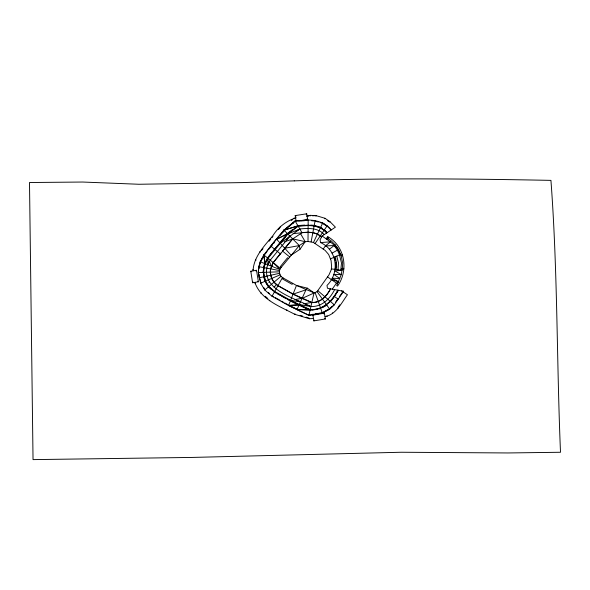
<?xml version="1.0" encoding="UTF-8"?>
<svg xmlns="http://www.w3.org/2000/svg" width="590" height="590" viewBox="0 0 590 590"><rect width="100%" height="100%" fill="white"/><g stroke="black" fill="none" stroke-linecap="round" stroke-linejoin="round"><path stroke-width="0.89" d="M277.912 285.73L293.031 294.181L302.043 298.415L317.066 291.652L328.999 274.837L331.226 269.77L331.61 266.923L331.086 260.61L328.667 254.504L325.12 250.396L313.467 242.468L308.002 241.502L308.135 225.535C314.942 225.653 322.236 227.43 326.631 233.02M276.585 239.179L283.901 230.071L298.009 225.881L308.135 225.188L308.179 220.055C316.823 220.1 325.776 222.858 331.174 229.989L327.037 225.948L322.715 223.005M330.407 258.899L340.415 254.504C337.377 246.082 329.146 240.927 322.111 236.037L320.075 239.798L320.547 242.601C337.502 250.042 339.862 273.141 326.993 285.42L327.472 288.267L343.623 291.283L334.287 304.801L329.692 309.145L322.324 313.098L308.894 315.348L288.554 305.517L272.019 296.269L264.762 289.992L260.64 283.2L258.28 272.558L258.848 266.673L260.227 261.79L263.782 254.902L276.592 239.171L287.581 233.788L298.009 225.881L295.125 220.948L283.893 230.078L282.61 232.335M259.076 268.406L259.239 266.746M263.007 272.388L263.162 270.773M338.114 290.251C332.657 301.158 323.114 310.429 310.126 309.949C297.935 304.543 285.988 298.629 274.52 291.799C269.401 288.156 265.065 283.089 264.062 276.71C260.094 258.663 278.878 247.099 287.581 233.788L283.893 230.078M337.745 290.184C332.377 300.915 322.995 310.06 310.207 309.595L290.575 300.391L274.682 291.504L268.893 286.497L265.596 281.061L263.671 272.366L264.121 267.668L265.227 263.752L268.022 258.354L287.832 234.031L298.201 226.213L308.135 225.535M270.441 269.689C269.659 275.552 272.248 281.85 277.248 285.147M310.207 309.595L314.05 292.81L296.475 285.449L282.455 277.61C279.549 275.707 278.495 271.37 280.368 268.406L299.3 245.558L305.207 241.694L308.002 241.502M313.342 318.534L309.403 318.725L309.47 318.158M335.666 267.919L335.762 263.656M336.285 269.564L336.558 262.668L335.031 256.864M338.077 269.807L338.461 262.69L336.757 256.112M340.784 270.168L341.485 263.044L339.479 254.917M342.266 268.62L341.271 274.66L336.72 285.619L337.539 286.062C348.808 270.559 345.098 246.244 327.819 236.738L326.307 238.921L327.819 236.738M341.662 270.294L341.92 268.568L343.734 268.819M311.122 241.767L314.109 226.044M326.912 232.829L324.212 230.1L320.532 227.6L314.168 225.705L315.126 220.645M315.982 216.161L316.078 215.63L324.965 218.278L329.987 221.7L335.408 227.165L320.997 236.782C313.548 229.687 302.235 233.198 293.142 233.544M308.894 315.348L310.126 309.949L296.977 309.507L288.591 305.428L299.101 304.853L296.94 309.595L310.126 309.949M335.091 269.401L335.872 266.385M253.044 270.832C253.7 256.613 264.541 245.794 273.074 235.403C278.318 226.944 286.843 220.704 296.195 217.74M259.689 265.146L260.374 262.742M263.472 267.543L264.386 264.32M270.522 268.87L273.148 262.528L279.815 269.483L265.227 263.752M298.201 226.213L302.006 232.74L292.706 238.935L273.273 262.624L270.67 268.9L270.36 272.137L270.869 275.213L271.747 278.414L274.026 282.16L277.986 285.59L293.082 294.034L311.837 302.456C320.636 302.751 326.705 296.003 330.459 288.82M269.055 261.318C256.502 288.296 293.237 297.471 310.901 306.557C321.993 306.955 329.965 298.828 334.648 289.602M290.45 300.708L288.554 305.517L299.101 304.853M254.843 282.389C260.898 299.772 279.852 306.335 294.808 314.322L295.015 313.799M314.05 292.81L307.316 288.163L305.981 289.801L299.248 304.536L310.901 306.557L305.096 304.44M313.467 242.468L320.385 227.91M320.532 227.6L322.752 222.924M324.729 218.772L324.965 218.278M296.932 309.595L308.917 315.252L322.295 313.01L329.633 309.072L334.213 304.742M264.615 263.509L267.499 257.926L271.983 252.417M308.179 220.151L295.184 221.044C280.965 231.914 269.188 246.369 260.315 261.827C258.553 266.938 257.793 272.484 259.246 277.772M260.596 261.938L262.933 257.417M286.607 310.281L286.873 309.78M315.112 292.625L320.54 307.862M272.019 296.269L274.52 291.799M274.682 291.504L282.455 277.61M283.089 277.964L282.522 278.981L292.109 284.343L292.677 283.325M252.601 282.757L250.772 271.23L256.488 270.272L258.413 281.784L252.601 282.757L253.058 282.035M315.06 243.552L324.021 230.388M324.212 230.1L327.089 225.874M323.209 249.098L325.392 245.897L330.496 241.812L320.547 242.601M324.235 234.621C318.305 227.637 308.091 228.087 299.816 228.986L280.294 243.279L291.077 255.249L299.971 249.312L305.207 241.694L300.413 233.47M327.199 239.54L328.704 237.35M330.621 288.857C326.838 296.114 320.687 302.913 311.8 302.618L302.043 298.415M332.266 289.159L336.462 283.089M337.192 283.591L338.461 281.755L332.037 278.215L339.899 278.546L333.829 274.372L341.271 274.66L334.891 270.899L342.03 270.338L331.344 268.893M331.16 300.915L335.858 294.1M336.905 292.588L338.476 290.317M335.511 302.316L338.07 298.614M339.604 296.387L343.188 291.202M338.269 307.036L339.803 304.809M325.06 316.668C336.101 314.455 341.433 303.009 347.436 294.742L341.558 290.899M323.866 313.895L324.389 313.15L325.407 318.954L313.895 320.879L312.892 315.178L324.389 313.15M269.475 300.701L269.8 300.236M255.957 271.009L256.488 270.272M278.436 229.547L280.073 227.482M280.243 235.27L285.582 229.244M313.895 320.879L314.433 320.215M261.355 250.691L263 248.67M269.055 241.236L270.729 239.179M271.843 237.807L272.956 236.443M265.743 253.14L266.835 251.797M269.025 249.105L272.344 245.027M273.48 243.641L274.608 242.247M273.517 250.521L287.345 233.544L292.928 229.289M273.701 261.857L280.833 253.088M292.035 239.496L282.485 251.067L289.697 256.945M306.173 214.436L306.712 213.779L307.67 219.487L298.865 220.962M329.648 222.113L329.987 221.7M274.099 287.264L276.592 284.38M292.669 223.581L295.125 220.948L308.179 220.055M286.747 239.466L289.904 236.118L270.25 260.168L267.867 264.792L268.022 258.354L280.368 268.406M332.037 306.372L329.456 308.821L322.192 312.715M260.883 293.267L261.318 292.898M264.762 289.992L268.634 286.718M268.893 286.497L280.951 276.312M286.976 228.116L293.26 223.035M295.723 227.157L297.817 225.564M329.301 249.26L335.12 244.835L338.572 249.548L341.064 255.654L342.488 255.249M296.069 231.324L299.816 228.986L287.832 234.031L299.3 245.558L299.971 249.312M268.752 282.359L269.438 281.946M291.209 220.454L292.721 219.546M332.067 253.11L338.291 249.666L334.884 245.012M322.288 307.692L326.867 305.237M276.658 239.245L287.581 233.788M260.64 283.2L265.286 281.201M265.596 281.061L280.058 274.837M255.057 283.665L255.595 283.466M284.432 241.826L292.706 238.935M293.031 294.181L305.981 289.801M307.331 216.331L310.517 215.343L316.078 215.63L312.457 215.807M283.96 230.152L298.009 225.881M334.773 259.268L335.931 258.921M340.932 255.205L342.362 254.792M342.598 255.64L341.175 256.045L342.702 263.015L342.318 268.214L343.793 268.413M259.157 277.794L264.062 276.71M264.386 276.644L279.631 273.281M306.461 216.154L310.517 215.343L310.642 215.896M284.771 248.25L299.3 245.558M295.015 299.572L302.11 298.267M311.83 310.008L313.615 309.706M315.399 309.411L317.184 309.108M318.976 308.813L320.761 308.511M311.631 314.485L313.393 314.19M315.149 313.895L316.911 313.6M318.674 313.305L320.436 313.01M303.747 303.791L311.837 302.456M296.069 220.881L295.184 215.608L306.712 213.779M335.356 262.793L336.558 262.668M300.848 220.962L304.514 220.712M300.399 225.387L304.698 225.092M301.778 232.6L308.076 232.172L312.87 232.578M325.392 245.897L334.169 245.558L337.399 250.072L339.523 254.895M258.28 272.558L263.332 272.381M263.671 272.366L279.387 271.82M335.504 266.363L336.713 266.422M252.83 269.534L253.405 269.571M295.531 218.234L294.026 218.108L294.233 218.639M311.616 220.756L314.19 220.977M310.753 225.078L314.234 225.373M308.135 225.188L314.168 225.705M342.2 269.07L343.675 269.269M258.848 266.673L263.796 267.602M264.121 267.668L279.512 270.559M292.596 238.825L305.207 241.694M307.316 288.163L296.475 285.449L290.575 300.391L300.465 301.874L296.32 300.317M260.227 261.798L264.917 263.634L263.855 254.961M315.886 221.294L318.401 222.047M320.068 222.541L322.582 223.293M315.038 225.616L319.869 227.054M313.644 232.807L317.509 233.965L321.697 236.811M300.118 315.34L302.67 316.107M306.07 317.132L308.622 317.907M294.808 314.322L309.403 318.725M331.145 279.417L338.461 281.755M255.536 259.947L256.067 260.161M299.75 305.531L308.459 309.573M291.113 301.401L298.179 304.787M290.228 305.878L297.109 309.219M274.357 292.094L275.95 292.987M277.551 293.879L279.948 295.221M281.541 296.114L286.334 298.791M287.927 299.683L289.528 300.576M272.219 295.915L273.79 296.792M275.353 297.67L280.066 300.31M281.637 301.188L283.207 302.065M284.778 302.943L287.92 304.698M324.677 318.504L325.407 318.954M295.184 215.608L295.907 216.065M259.784 251.724L260.264 252.033M327.538 220.682L328.94 221.641M323.291 223.78L326.145 225.719M320.68 227.298L322.162 228.308M327.863 238.574L331.351 240.971L335.12 244.835M327.546 276.931L337.532 283.827M333.992 296.224L338.203 299.13M312.892 315.178L313.637 315.694M306.933 218.964L307.67 219.487M257.675 281.26L258.413 281.784M288.444 258.479L287.536 257.742L280.294 266.643L281.201 267.381M270.906 246.155L274.874 249.393M275.139 249.607L280.39 253.884M267.757 258.132L263.782 254.902L264.917 263.634M250.772 271.23L251.429 271.769M317.966 290.804L330.12 301.225M330.378 301.453L334.287 304.801M337.753 307.774L338.188 308.142M269.047 287.5L271.039 289.225M268.317 292.544L269.615 293.665M265.235 296.283L267.845 298.54M324.397 229.827L327.192 232.644M276.592 239.171L280.058 243.021M280.243 226.361L280.619 226.789M317.066 291.652L326.469 304.683M326.668 304.956L329.692 309.145M332.369 312.862L332.708 313.327M333.925 257.351L334.729 258.56M265.832 282.728L268.384 286.924M263.715 287.5L264.615 288.989M334.265 257.203L334.84 258.509M269.468 261.687L271.437 266.193M320.65 308.194L322.324 313.098M326.949 315.775L327.126 316.321M263.944 277.543L264.984 281.327M259.755 278.473L261.009 283.045M335.127 259.165L335.43 260.957M263.442 275.029L263.737 276.784M258.966 274.262L259.253 275.987M294.255 180.872L242.343 182.598L138.967 184.264L82.703 182.037L29.5 182.517L33.04 459.617L191.971 457.434L401.244 452.25L507.99 452.958L560.5 452.265C556.658 361.663 557.742 270.854 550.935 180.37C465.385 178.711 379.783 177.915 294.255 180.872"/></g></svg>
